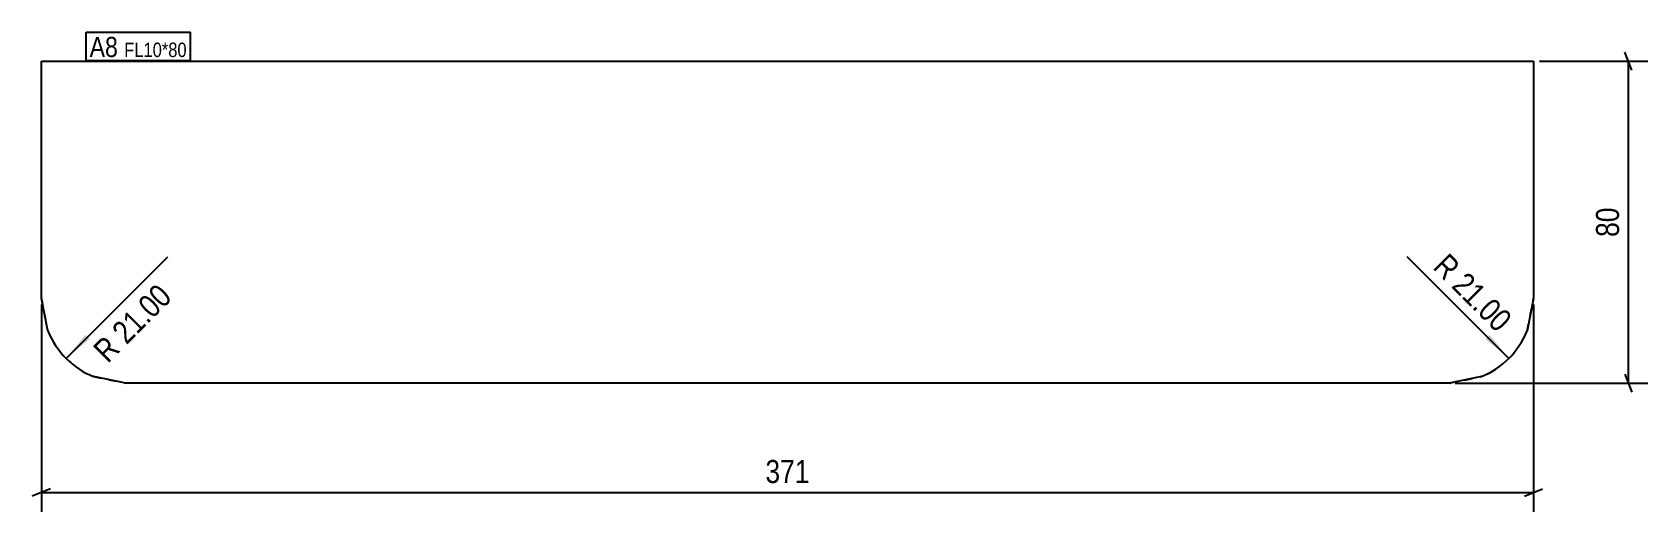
# Model space of a CAD drawing. Header units: millimetres. Extents: x 4 to 406, y 4 to 124.
import ezdxf

# ---------------------------------------------------------------- set-up
doc = ezdxf.new("R2010")
doc.units = ezdxf.units.MM
doc.linetypes.add('DXK_LINE_DOT2', pattern=[3.9198, 1.9599, -1.9599])
for name, color, linetype in [('MÅLSÆTNING', 7, 'Continuous'), ('STÅL', 7, 'Continuous'), ('TEKST', 7, 'Continuous')]:
    doc.layers.add(name, color=color, linetype=linetype)
doc.styles.add('Arial Narrow', font='ARIALN.TTF', dxfattribs={"height": 0.2})

msp = doc.modelspace()

# ---------------------------------------------------------------- hatches: boundary and pattern name
at = {"layer": 'MÅLSÆTNING', "linetype": 'Continuous'}
for points in [[(18.73, 47.39), (12.9, 42.62), (17.67, 48.45)], [(366.83, 48.45), (371.6, 42.62), (365.77, 47.39)]]:
    msp.add_hatch(color=7, dxfattribs=at).paths.add_polyline_path(points)

# ---------------------------------------------------------------- linework, layer by layer
at = {"layer": 'MÅLSÆTNING', "color": 7, "linetype": 'Continuous'}
for p, q in [((379.25, 116.47), (406.11, 116.47)), ((402.21, 114.22), (400.41, 118.72)), ((401.31, 36.47), (401.31, 116.47)), ((12.9, 42.62), (38.17, 67.89)), ((371.6, 42.62), (346.33, 67.89)), ((6.75, 55.97), (6.75, 4.5)), ((377.75, 55.97), (377.75, 4.5)), ((358.25, 36.47), (406.11, 36.47)), ((400.41, 38.72), (402.21, 34.22)), ((9, 10.2), (4.5, 8.4)), ((6.75, 9.3), (377.75, 9.3)), ((375.5, 8.4), (380, 10.2))]:
    msp.add_line(p, q, dxfattribs=at)
for centre, start, end in [((27.75, 57.47), 202.5, 247.5), ((356.75, 57.47), 292.5, 337.5)]:
    msp.add_arc(centre, 21, start, end, dxfattribs=at)
at = {"layer": 'STÅL', "color": 2, "linetype": 'Continuous'}
for p, q in [((6.75, 57.47), (6.75, 116.47)), ((6.75, 116.47), (377.75, 116.47)), ((377.75, 116.47), (377.75, 57.47)), ((8.35, 49.43), (6.75, 57.47)), ((377.75, 57.47), (376.15, 49.43)), ((27.75, 36.47), (19.71, 38.07)), ((356.75, 36.47), (27.75, 36.47)), ((364.79, 38.07), (356.75, 36.47))]:
    msp.add_line(p, q, dxfattribs=at)
at = {"layer": 'STÅL', "color": 7, "linetype": 'DXK_LINE_DOT2'}
for p, q in [((6.75, 57.47), (8.35, 49.43)), ((376.15, 49.43), (377.75, 57.47)), ((19.71, 38.07), (27.75, 36.47)), ((356.75, 36.47), (364.79, 38.07))]:
    msp.add_line(p, q, dxfattribs=at)
at = {"layer": 'STÅL', "color": 2, "linetype": 'Continuous'}
for centre, start, end in [((27.75, 57.47), 202.5, 247.5), ((356.75, 57.47), 292.5, 337.5)]:
    msp.add_arc(centre, 21, start, end, dxfattribs=at)
at = {"layer": 'STÅL', "color": 7, "linetype": 'DXK_LINE_DOT2'}
for centre, start, end in [((27.75, 57.47), 202.5, 247.5), ((356.75, 57.47), 292.5, 337.5)]:
    msp.add_arc(centre, 21, start, end, dxfattribs=at)

# ---------------------------------------------------------------- next in the draw order: wipeouts: each hides what was drawn before it
at = {"color": 0}
for points, layer in [([(400.19, 81.32), (391.79, 81.32), (391.79, 71.61), (400.19, 71.61)], 'MÅLSÆTNING'), ([(368.75, 47.06), (374.69, 53), (356.71, 70.98), (350.77, 65.04)], 'MÅLSÆTNING'), ([(41.26, 57.51), (35.32, 63.45), (17.34, 45.47), (23.28, 39.53)], 'MÅLSÆTNING'), ([(198.93, 10.43), (198.93, 18.83), (185.57, 18.83), (185.57, 10.43)], 'MÅLSÆTNING'), ([(25.78, 117.52), (25.78, 122.77), (18.75, 122.77), (18.75, 117.52)], 'TEKST')]:
    msp.add_wipeout(points, dxfattribs=at).dxf.layer = layer

# ---------------------------------------------------------------- next in the draw order: texts
at = {"layer": 'MÅLSÆTNING', "color": 3, "style": 'Arial Narrow'}
for s, rotation, p in [('80', 90.0002, (398.99, 72.81)), ('R 21.00', -45.0001, (352.47, 65.04)), ('R 21.00', 45.0001, (23.28, 41.23))]:
    msp.add_text(s, height=5.727, rotation=rotation, dxfattribs=at).set_placement(p)
msp.add_text('371', height=5.727, dxfattribs=at).set_placement((186.77, 11.63))

# ---------------------------------------------------------------- next in the draw order: wipeouts: each hides what was drawn before it
at = {"color": 0}
msp.add_wipeout([(25.78, 117.52), (25.78, 122.77), (18.75, 122.77), (18.75, 117.52)], dxfattribs=at).dxf.layer = 'TEKST'

# ---------------------------------------------------------------- next in the draw order: linework, layer by layer
at = {"layer": 'TEKST', "color": 7, "linetype": 'Continuous'}
for p, q in [((17.85, 123.67), (43.79, 123.67)), ((17.85, 116.62), (17.85, 123.67))]:
    msp.add_line(p, q, dxfattribs=at)

# ---------------------------------------------------------------- next in the draw order: wipeouts: each hides what was drawn before it
at = {"color": 0}
msp.add_wipeout([(42.89, 117.52), (42.89, 121.27), (27.36, 121.27), (27.36, 117.52)], dxfattribs=at).dxf.layer = 'TEKST'

# ---------------------------------------------------------------- next in the draw order: wipeouts: each hides what was drawn before it
msp.add_wipeout([(42.89, 117.52), (42.89, 121.27), (27.36, 121.27), (27.36, 117.52)], dxfattribs=at).dxf.layer = 'TEKST'

# ---------------------------------------------------------------- next in the draw order: linework, layer by layer
at = {"layer": 'TEKST', "color": 7, "linetype": 'Continuous'}
for p, q in [((43.79, 116.62), (43.79, 123.67)), ((17.85, 116.62), (43.79, 116.62))]:
    msp.add_line(p, q, dxfattribs=at)

# ---------------------------------------------------------------- next in the draw order: texts
at = {"layer": 'TEKST', "color": 3, "style": 'Arial Narrow'}
for s, height, p in [('A8', 5.011, (18.75, 117.52)), ('FL10*80', 3.579, (27.36, 117.52))]:
    msp.add_text(s, height=height, dxfattribs=at).set_placement(p)

doc.saveas('drawing.dxf')
